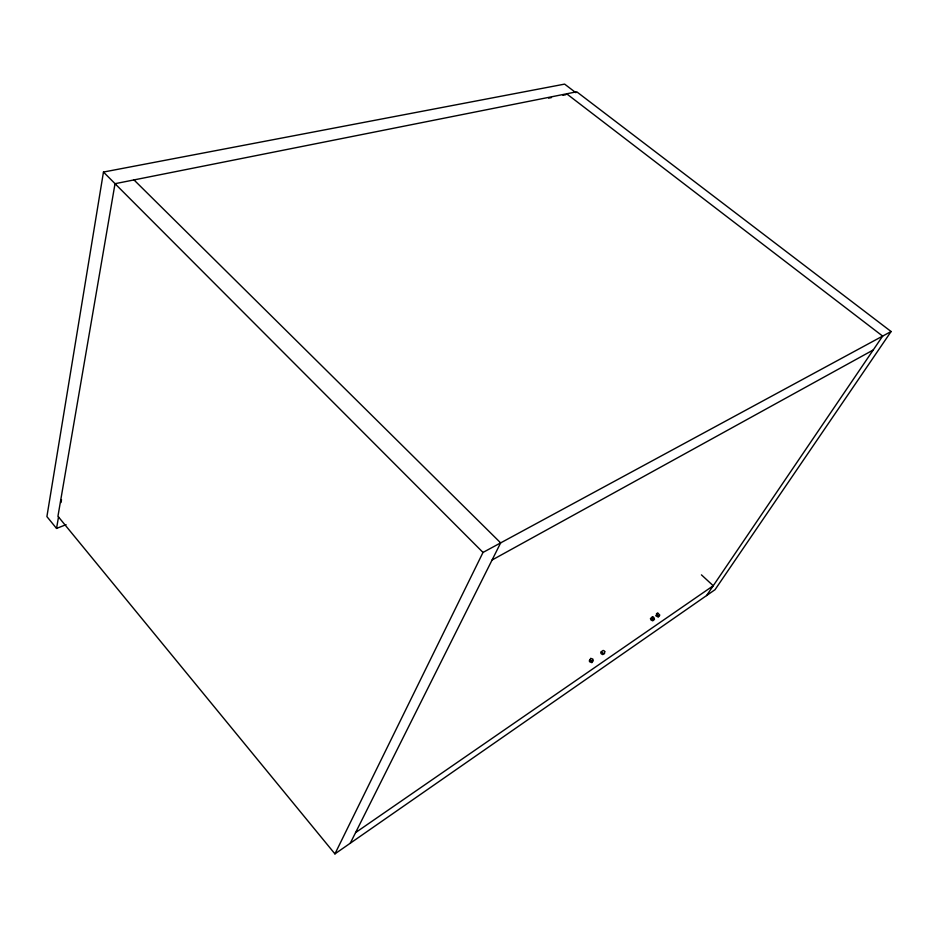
<?xml version="1.0" encoding="UTF-8"?>
<svg xmlns="http://www.w3.org/2000/svg" width="938" height="938" viewBox="0 0 938 938"><rect width="100%" height="100%" fill="white"/><g stroke="black" fill="none" stroke-linecap="round" stroke-linejoin="round"><path stroke-width="1.41" d="M575.85 92.698L564.617 84.115L103.461 172.053L46.9 516.592L56.538 528.422L66.082 524.67M115.022 183.696L57.945 516.275L334.936 853.885L715.037 589.685L891.1 331.524L576.729 91.795L115.022 183.696L483.011 552.435L334.936 853.885M56.538 528.422L58.531 516.908M61.017 502.522L61.509 499.637M589.955 659.496L589.275 661.032L591.573 662.615L592.347 662.404L592.148 660.223M350.261 843.227L500.658 542.879L133.993 179.92M589.803 661.829L590.67 658.335L592.863 659.074L593.32 660.997L590.518 660.68M651.898 617.908L652.625 616.782L653.892 617.497L654.431 619.279L652.766 620.827L651.054 620.053L650.409 618.564M657.855 613.206L656.506 613.569L657.022 615.328L659.402 615.891L659.742 615.011L657.855 613.206L655.756 615.715L658.347 617.145L658.898 615.75M706.572 595.571L882.646 336.097L566.658 93.8M604.283 653.845L602.688 654.583L601.399 653.868A1.923 1.337 33.9 0 1 601.211 651.746M355.596 832.592L713.243 585.746L701.436 574.865M492.075 560.021L873.231 349.98M483.011 552.435L891.1 331.524M654.431 619.279L652.18 619.244L651.136 617.802L652.625 616.782M548.624 98.138L551.485 97.564M562.952 95.277L565.813 94.703M103.461 172.053L115.902 184.528M653.165 618.623L653.821 619.748M604.729 651.523L604.611 653.27L602.946 653.282L601.504 651.547L603.134 650.444A1.935 1.337 33.8 0 1 604.729 651.523"/></g></svg>
